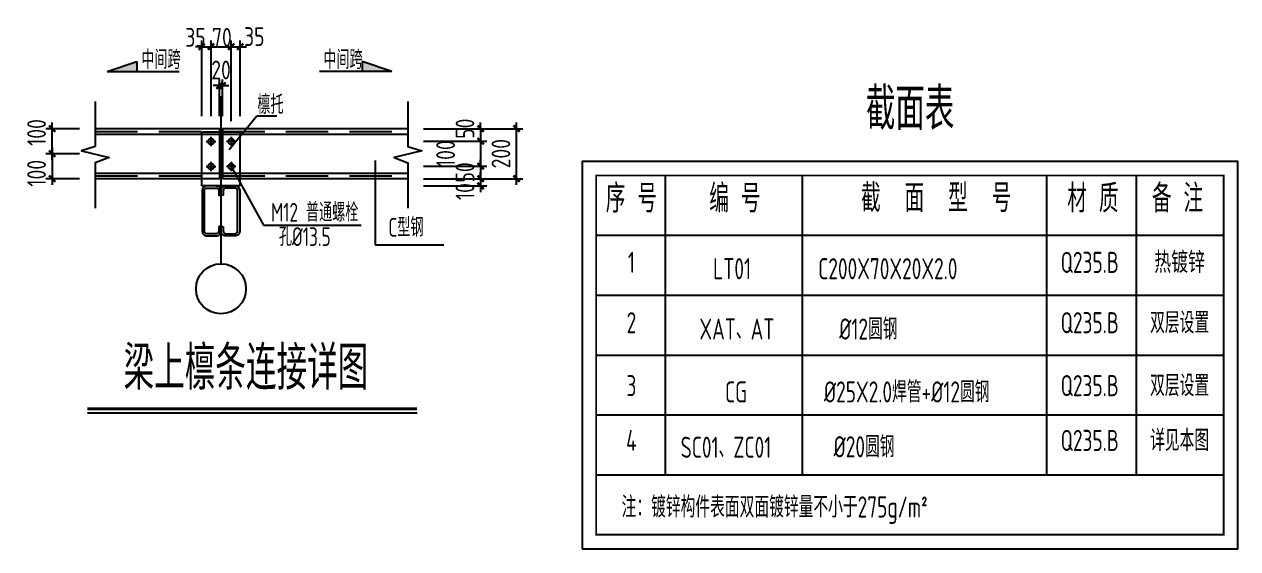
# Model space of a CAD drawing. Extents: x -33967 to 1773478, y -1022458 to -784650.
# Drawn here: x 1334742 to 1363893, y -1007513 to -994927 of the extents above; entities that cross this region are included whole.
import ezdxf
from ezdxf.enums import TextEntityAlignment as Align

# ---------------------------------------------------------------- set-up
doc = ezdxf.new("R2010")
doc.units = 0
doc.header["$LTSCALE"] = 1000
doc.header["$MEASUREMENT"] = 0
doc.linetypes.add('DASHEDX2', pattern=[38.1, 25.4, -12.7])
for name, color, linetype in [('AXIS', 3, 'Continuous'), ('DIM', 146, 'Continuous'), ('Gwall', 42, 'Continuous'), ('LK 轮廓', 3, 'Continuous'), ('NUM', 7, 'Continuous'), ('Prof', 2, 'Continuous'), ('PUB_DIM', 3, 'Continuous'), ('PZ', 202, 'Continuous'), ('QXX', 4, 'DASHEDX2'), ('TEXT', 7, 'Continuous'), ('THICK', 6, 'Continuous'), ('THIN', 7, 'Continuous'), ('实线', 3, 'Continuous'), ('引出线', 3, 'Continuous'), ('引线', 3, 'Continuous'), ('标注', 3, 'Continuous'), ('框线', 252, 'Continuous')]:
    doc.layers.add(name, color=color, linetype=linetype)
doc.styles.add('TSSD_Axis', font='complex.shx', dxfattribs={"width": 0.7, "bigfont": 'hztxt.shx'})
doc.styles.add('TSSD_Dimension', font='Tssdeng.shx', dxfattribs={"width": 0.8, "bigfont": 'hztxt.shx'})
doc.styles.add('TSSD_Norm', font='tssdeng.shx', dxfattribs={"bigfont": 'hztxt.shx'})
doc.dimstyles.new('TSSD_30_150', dxfattribs={"dimtxt": 450, "dimasz": 150, "dimexe": 150, "dimexo": 375, "dimgap": 150, "dimtad": 1, "dimdec": 0, "dimlfac": 0.2, "dimzin": 0, "dimdsep": 46, "dimtxsty": 'TSSD_Dimension', "dimblk": 'ARCHTICK', "dimblk1": 'ARCHTICK', "dimblk2": 'ARCHTICK', "dimcen": 0, "dimdle": 150, "dimclrt": 7, "dimadec": 0, "dimazin": 0, "dimtfac": 1, "dimtdec": 0, "dimtix": 1, "dimtmove": 2, "dimatfit": 3, "dimfxl": 1, "dimtolj": 1, "dimtzin": 0, "dimarcsym": 0})

# ---------------------------------------------------------------- blocks, each defined once
blk = doc.blocks.new('_ArchTick')
at = {"color": 0, "linetype": 'ByBlock', "const_width": 0.4}
blk.add_lwpolyline([(-0.5, -0.5), (0.5, 0.5)], dxfattribs=at)
blk = doc.blocks.new('*D409')
at = {"layer": 'AXIS', "color": 0, "linetype": 'ByBlock', "lineweight": -2, "transparency": 16777216}
for p, q in [((1344335, -997432), (1346719, -997432)), ((1346569, -998782), (1346569, -997282)), ((1344335, -998632), (1346719, -998632))]:
    blk.add_line(p, q, dxfattribs=at)
at = {"layer": 'Defpoints', "color": 0, "linetype": 'ByBlock', "transparency": 16777216}
for p in [(1343960, -997432), (1346569, -997432), (1343960, -998632)]:
    blk.add_point(p, dxfattribs=at)
at = {"layer": 'AXIS', "color": 0, "linetype": 'ByBlock', "lineweight": -2, "transparency": 16777216, "xscale": 150, "yscale": 150, "zscale": 150}
for p, rotation in [((1346569, -997432), 90), ((1346569, -998632), 270)]:
    blk.add_blockref('_ArchTick', p, dxfattribs=dict(at, rotation=rotation))
at = {"layer": 'AXIS', "color": 7, "linetype": 'ByBlock', "transparency": 16777216, "insert": (1346194, -998032), "char_height": 450, "attachment_point": 5, "rotation": 90, "style": 'TSSD_Dimension'}
blk.add_mtext('\\A1;200', dxfattribs=at)
blk = doc.blocks.new('*D410')
at = {"layer": 'AXIS', "color": 0, "linetype": 'ByBlock', "lineweight": -2, "transparency": 16777216}
for p, q in [((1336073, -998032), (1335263, -998032)), ((1335413, -997882), (1335413, -998782)), ((1336073, -998632), (1335263, -998632))]:
    blk.add_line(p, q, dxfattribs=at)
at = {"layer": 'Defpoints', "color": 0, "linetype": 'ByBlock', "transparency": 16777216}
for p in [(1336448, -998032), (1335413, -998632), (1336448, -998632)]:
    blk.add_point(p, dxfattribs=at)
at = {"layer": 'AXIS', "color": 0, "linetype": 'ByBlock', "lineweight": -2, "transparency": 16777216, "xscale": 150, "yscale": 150, "zscale": 150}
for p, rotation in [((1335413, -998032), 90), ((1335413, -998632), 270)]:
    blk.add_blockref('_ArchTick', p, dxfattribs=dict(at, rotation=rotation))
at = {"layer": 'AXIS', "color": 7, "linetype": 'ByBlock', "transparency": 16777216, "insert": (1335038, -998502), "char_height": 450, "attachment_point": 5, "rotation": 90, "style": 'TSSD_Dimension'}
blk.add_mtext('\\A1;100', dxfattribs=at)
blk = doc.blocks.new('*D411')
at = {"layer": 'AXIS', "color": 0, "linetype": 'ByBlock', "lineweight": -2, "transparency": 16777216}
for p, q in [((1336073, -997432), (1335263, -997432)), ((1335413, -998182), (1335413, -997282)), ((1336073, -998032), (1335263, -998032))]:
    blk.add_line(p, q, dxfattribs=at)
at = {"layer": 'Defpoints', "color": 0, "linetype": 'ByBlock', "transparency": 16777216}
for p in [(1335413, -997432), (1336448, -997432), (1336448, -998032)]:
    blk.add_point(p, dxfattribs=at)
at = {"layer": 'AXIS', "color": 0, "linetype": 'ByBlock', "lineweight": -2, "transparency": 16777216, "xscale": 150, "yscale": 150, "zscale": 150}
for p, rotation in [((1335413, -997432), 90), ((1335413, -998032), 270)]:
    blk.add_blockref('_ArchTick', p, dxfattribs=dict(at, rotation=rotation))
at = {"layer": 'AXIS', "color": 7, "linetype": 'ByBlock', "transparency": 16777216, "insert": (1335038, -997524), "char_height": 450, "attachment_point": 5, "rotation": 90, "style": 'TSSD_Dimension'}
blk.add_mtext('\\A1;100', dxfattribs=at)
blk = doc.blocks.new('*D412')
at = {"layer": 'AXIS', "color": 0, "linetype": 'ByBlock', "lineweight": -2, "transparency": 16777216}
for p, q in [((1344335, -998632), (1345855, -998632)), ((1345705, -998632), (1345705, -998482)), ((1345705, -998632), (1345705, -998805)), ((1344335, -998805), (1345855, -998805)), ((1345705, -998805), (1345705, -998955))]:
    blk.add_line(p, q, dxfattribs=at)
at = {"layer": 'Defpoints', "color": 0, "linetype": 'ByBlock', "transparency": 16777216}
for p in [(1343960, -998632), (1343960, -998805), (1345705, -998805)]:
    blk.add_point(p, dxfattribs=at)
at = {"layer": 'AXIS', "color": 0, "linetype": 'ByBlock', "lineweight": -2, "transparency": 16777216, "xscale": 150, "yscale": 150, "zscale": 150}
for p, rotation in [((1345705, -998632), 270), ((1345705, -998805), 90)]:
    blk.add_blockref('_ArchTick', p, dxfattribs=dict(at, rotation=rotation))
at = {"layer": 'AXIS', "color": 7, "linetype": 'ByBlock', "transparency": 16777216, "insert": (1345330, -998942), "char_height": 450, "attachment_point": 5, "rotation": 90, "style": 'TSSD_Dimension'}
blk.add_mtext('\\A1;10', dxfattribs=at)
blk = doc.blocks.new('*D413')
at = {"layer": 'AXIS', "color": 0, "linetype": 'ByBlock', "lineweight": -2, "transparency": 16777216}
for p, q in [((1344335, -998332), (1345855, -998332)), ((1345705, -998332), (1345705, -998182)), ((1345705, -998332), (1345705, -998632)), ((1344335, -998632), (1345855, -998632)), ((1345705, -998632), (1345705, -998782))]:
    blk.add_line(p, q, dxfattribs=at)
at = {"layer": 'Defpoints', "color": 0, "linetype": 'ByBlock', "transparency": 16777216}
for p in [(1343960, -998332), (1343960, -998632), (1345705, -998632)]:
    blk.add_point(p, dxfattribs=at)
at = {"layer": 'AXIS', "color": 0, "linetype": 'ByBlock', "lineweight": -2, "transparency": 16777216, "xscale": 150, "yscale": 150, "zscale": 150}
for p, rotation in [((1345705, -998332), 270), ((1345705, -998632), 90)]:
    blk.add_blockref('_ArchTick', p, dxfattribs=dict(at, rotation=rotation))
at = {"layer": 'AXIS', "color": 7, "linetype": 'ByBlock', "transparency": 16777216, "insert": (1345330, -998482), "char_height": 450, "attachment_point": 5, "rotation": 90, "style": 'TSSD_Dimension'}
blk.add_mtext('\\A1;50', dxfattribs=at)
blk = doc.blocks.new('*D414')
at = {"layer": 'AXIS', "color": 0, "linetype": 'ByBlock', "lineweight": -2, "transparency": 16777216}
for p, q in [((1344335, -997732), (1345855, -997732)), ((1345705, -997582), (1345705, -998482)), ((1344335, -998332), (1345855, -998332))]:
    blk.add_line(p, q, dxfattribs=at)
at = {"layer": 'Defpoints', "color": 0, "linetype": 'ByBlock', "transparency": 16777216}
for p in [(1343960, -997732), (1343960, -998332), (1345705, -998332)]:
    blk.add_point(p, dxfattribs=at)
at = {"layer": 'AXIS', "color": 0, "linetype": 'ByBlock', "lineweight": -2, "transparency": 16777216, "xscale": 150, "yscale": 150, "zscale": 150}
for p, rotation in [((1345705, -997732), 90), ((1345705, -998332), 270)]:
    blk.add_blockref('_ArchTick', p, dxfattribs=dict(at, rotation=rotation))
at = {"layer": 'AXIS', "color": 7, "linetype": 'ByBlock', "transparency": 16777216, "insert": (1344865, -998032), "char_height": 450, "attachment_point": 5, "rotation": 90, "style": 'TSSD_Dimension'}
blk.add_mtext('\\A1;100', dxfattribs=at)
blk = doc.blocks.new('*D415')
at = {"layer": 'AXIS', "color": 0, "linetype": 'ByBlock', "lineweight": -2, "transparency": 16777216}
for p, q in [((1344335, -997432), (1345855, -997432)), ((1345705, -997432), (1345705, -997282)), ((1345705, -997432), (1345705, -997732)), ((1344335, -997732), (1345855, -997732)), ((1345705, -997732), (1345705, -997882))]:
    blk.add_line(p, q, dxfattribs=at)
at = {"layer": 'Defpoints', "color": 0, "linetype": 'ByBlock', "transparency": 16777216}
for p in [(1343960, -997432), (1343960, -997732), (1345705, -997732)]:
    blk.add_point(p, dxfattribs=at)
at = {"layer": 'AXIS', "color": 0, "linetype": 'ByBlock', "lineweight": -2, "transparency": 16777216, "xscale": 150, "yscale": 150, "zscale": 150}
for p, rotation in [((1345705, -997432), 270), ((1345705, -997732), 90)]:
    blk.add_blockref('_ArchTick', p, dxfattribs=dict(at, rotation=rotation))
at = {"layer": 'AXIS', "color": 7, "linetype": 'ByBlock', "transparency": 16777216, "insert": (1345330, -997432), "char_height": 450, "attachment_point": 5, "rotation": 90, "style": 'TSSD_Dimension'}
blk.add_mtext('\\A1;50', dxfattribs=at)
blk = doc.blocks.new('ts_axno')
at = {"color": 0, "linetype": 'ByBlock', "lineweight": -2}
blk.add_circle((0, 0), 0.5, dxfattribs=at)
at = {"color": 0, "linetype": 'ByBlock', "lineweight": -2, "style": 'TSSD_Axis', "width": 0.7}
blk.add_attdef('A', text='', height=0.6, dxfattribs=at).set_placement((0, 0), align=Align.MIDDLE_CENTER)
blk = doc.blocks.new('*D434')
at = {"layer": 'AXIS', "color": 0, "linetype": 'ByBlock', "lineweight": -2, "transparency": 16777216}
for p, q in [((1339712, -995464), (1339562, -995464)), ((1339712, -997132), (1339712, -995314)), ((1339712, -995464), (1339930, -995464)), ((1339930, -997132), (1339930, -995314)), ((1339930, -995464), (1340080, -995464))]:
    blk.add_line(p, q, dxfattribs=at)
at = {"layer": 'Defpoints', "color": 0, "linetype": 'ByBlock', "transparency": 16777216}
for p in [(1339930, -995464), (1339712, -997507), (1339930, -997507)]:
    blk.add_point(p, dxfattribs=at)
at = {"layer": 'AXIS', "color": 0, "linetype": 'ByBlock', "lineweight": -2, "transparency": 16777216, "xscale": 150, "yscale": 150, "zscale": 150}
blk.add_blockref('_ArchTick', (1339712, -995464), dxfattribs=at)
at = {"layer": 'AXIS', "color": 0, "linetype": 'ByBlock', "lineweight": -2, "transparency": 16777216, "xscale": 150, "yscale": 150, "zscale": 150, "rotation": 180}
blk.add_blockref('_ArchTick', (1339930, -995464), dxfattribs=at)
at = {"layer": 'AXIS', "color": 7, "linetype": 'ByBlock', "transparency": 16777216, "insert": (1340268, -995222), "char_height": 450, "attachment_point": 5, "style": 'TSSD_Dimension'}
blk.add_mtext('\\A1;35', dxfattribs=at)
blk = doc.blocks.new('*D435')
at = {"layer": 'AXIS', "color": 0, "linetype": 'ByBlock', "lineweight": -2, "transparency": 16777216}
for p, q in [((1339432, -997132), (1339432, -996249)), ((1339507, -997132), (1339507, -996249)), ((1339432, -996399), (1339282, -996399)), ((1339432, -996399), (1339507, -996399)), ((1339507, -996399), (1339657, -996399))]:
    blk.add_line(p, q, dxfattribs=at)
at = {"layer": 'Defpoints', "color": 0, "linetype": 'ByBlock', "transparency": 16777216}
for p in [(1339507, -996399), (1339432, -997507), (1339507, -997507)]:
    blk.add_point(p, dxfattribs=at)
at = {"layer": 'AXIS', "color": 0, "linetype": 'ByBlock', "lineweight": -2, "transparency": 16777216, "xscale": 150, "yscale": 150, "zscale": 150}
blk.add_blockref('_ArchTick', (1339432, -996399), dxfattribs=at)
at = {"layer": 'AXIS', "color": 0, "linetype": 'ByBlock', "lineweight": -2, "transparency": 16777216, "xscale": 150, "yscale": 150, "zscale": 150, "rotation": 180}
blk.add_blockref('_ArchTick', (1339507, -996399), dxfattribs=at)
at = {"layer": 'AXIS', "color": 7, "linetype": 'ByBlock', "transparency": 16777216, "insert": (1339469, -996024), "char_height": 450, "attachment_point": 5, "style": 'TSSD_Dimension'}
blk.add_mtext('\\A1;20', dxfattribs=at)
blk = doc.blocks.new('*D436')
at = {"layer": 'AXIS', "color": 0, "linetype": 'ByBlock', "lineweight": -2, "transparency": 16777216}
for p, q in [((1339079, -995464), (1339862, -995464)), ((1339229, -997132), (1339229, -995314)), ((1339712, -997253), (1339712, -995314))]:
    blk.add_line(p, q, dxfattribs=at)
at = {"layer": 'Defpoints', "color": 0, "linetype": 'ByBlock', "transparency": 16777216}
for p in [(1339712, -995464), (1339229, -997507), (1339712, -997628)]:
    blk.add_point(p, dxfattribs=at)
at = {"layer": 'AXIS', "color": 0, "linetype": 'ByBlock', "lineweight": -2, "transparency": 16777216, "xscale": 150, "yscale": 150, "zscale": 150, "rotation": 180}
blk.add_blockref('_ArchTick', (1339229, -995464), dxfattribs=at)
at = {"layer": 'AXIS', "color": 0, "linetype": 'ByBlock', "lineweight": -2, "transparency": 16777216, "xscale": 150, "yscale": 150, "zscale": 150}
blk.add_blockref('_ArchTick', (1339712, -995464), dxfattribs=at)
at = {"layer": 'AXIS', "color": 7, "linetype": 'ByBlock', "transparency": 16777216, "insert": (1339490, -995240), "char_height": 450, "attachment_point": 5, "style": 'TSSD_Dimension'}
blk.add_mtext('\\A1;70', dxfattribs=at)
blk = doc.blocks.new('*D437')
at = {"layer": 'AXIS', "color": 0, "linetype": 'ByBlock', "lineweight": -2, "transparency": 16777216}
for p, q in [((1339006, -995465), (1338856, -995465)), ((1339006, -997132), (1339006, -995315)), ((1339006, -995465), (1339229, -995465)), ((1339229, -997132), (1339229, -995315)), ((1339229, -995465), (1339379, -995465))]:
    blk.add_line(p, q, dxfattribs=at)
at = {"layer": 'Defpoints', "color": 0, "linetype": 'ByBlock', "transparency": 16777216}
for p in [(1339229, -995465), (1339006, -997507), (1339229, -997507)]:
    blk.add_point(p, dxfattribs=at)
at = {"layer": 'AXIS', "color": 0, "linetype": 'ByBlock', "lineweight": -2, "transparency": 16777216, "xscale": 150, "yscale": 150, "zscale": 150}
blk.add_blockref('_ArchTick', (1339006, -995465), dxfattribs=at)
at = {"layer": 'AXIS', "color": 0, "linetype": 'ByBlock', "lineweight": -2, "transparency": 16777216, "xscale": 150, "yscale": 150, "zscale": 150, "rotation": 180}
blk.add_blockref('_ArchTick', (1339229, -995465), dxfattribs=at)
at = {"layer": 'AXIS', "color": 7, "linetype": 'ByBlock', "transparency": 16777216, "insert": (1338857, -995241), "char_height": 450, "attachment_point": 5, "style": 'TSSD_Dimension'}
blk.add_mtext('\\A1;35', dxfattribs=at)

msp = doc.modelspace()

# ---------------------------------------------------------------- hatches: boundary and pattern name
at = {"layer": '标注'}
h = msp.add_hatch(color=256, dxfattribs=at)
h.set_gradient(color1=(96, 177, 78), one_color=1, tint=1, name='SPHERICAL')
h.paths.add_polyline_path([(1336733.4, -996062.8), (1337445.8, -996062.8), (1337445.8, -995818)])
h = msp.add_hatch(color=256, dxfattribs=at)
h.set_gradient(color1=(96, 177, 78), one_color=1, tint=1, name='SPHERICAL')
h.paths.add_polyline_path([(1342858.7, -995818), (1342858.7, -996062.8), (1343571, -996062.8)])

# ---------------------------------------------------------------- linework, layer by layer
at = {"layer": 'AXIS'}
msp.add_line((1339468.2, -996655.8), (1339468.2, -1000674), dxfattribs=at)
at = {"layer": 'DIM'}
msp.add_line((1339355.7, -998805.5), (1339580.7, -998805.5), dxfattribs=at)
at = {"layer": 'Gwall'}
for p, q in [((1336448.2, -997431.9), (1339430.8, -997431.9)), ((1339430.8, -997431.9), (1339430.8, -998631.9)), ((1339505.5, -997431.9), (1339505.5, -998631.9)), ((1339505.5, -997431.9), (1343960.4, -997431.9)), ((1336448.2, -997565.2), (1339430.8, -997565.2)), ((1339505.5, -997565.2), (1343960.4, -997565.2)), ((1336448.2, -998498.5), (1339430.8, -998498.5)), ((1336448.2, -998631.9), (1339430.8, -998631.9)), ((1339505.5, -998498.5), (1343960.4, -998498.5)), ((1339505.5, -998631.9), (1343960.4, -998631.9))]:
    msp.add_line(p, q, dxfattribs=at)
at = {"layer": 'LK 轮廓'}
for p, q in [((1350139.9, -998555.3), (1350139.9, -1005739)), ((1353429, -998555.3), (1353429, -1005739)), ((1359300.8, -998555.3), (1359300.8, -1005739)), ((1361452, -998555.3), (1361452, -1005739)), ((1361452, -998555.3), (1361452, -1005739)), ((1348478.5, -999992), (1363555.7, -999992)), ((1348478.5, -999992), (1363555.7, -999992)), ((1348478.5, -1001428.8), (1363555.7, -1001428.8)), ((1348478.5, -1001428.8), (1363555.7, -1001428.8)), ((1348478.5, -1002865.5), (1363555.7, -1002865.5)), ((1348478.5, -1004302.3), (1363555.7, -1004302.3)), ((1348478.5, -1005739), (1363555.7, -1005739)), ((1348478.5, -1005739), (1363555.7, -1005739)), ((1348478.5, -1005739), (1363555.7, -1005739)), ((1348478.5, -1005739), (1363555.7, -1005739)), ((1348478.5, -1007175.8), (1363555.7, -1007175.8)), ((1348478.5, -1007175.8), (1363555.7, -1007175.8)), ((1348478.5, -1007175.8), (1363555.7, -1007175.8)), ((1348478.5, -1007175.8), (1363555.7, -1007175.8))]:
    msp.add_line(p, q, dxfattribs=at)
msp.add_lwpolyline([(1348141, -1007513.3), (1363893.2, -1007513.3), (1363893.2, -998217.8), (1348141, -998217.8)], close=True, dxfattribs=at)
at = {"layer": 'LK 轮廓', "const_width": 42.2}
msp.add_lwpolyline([(1348478.5, -1007175.8), (1363555.7, -1007175.8), (1363555.7, -998555.3), (1348478.5, -998555.3)], close=True, dxfattribs=at)
at = {"layer": 'Prof'}
for points in [[(1339415.7, -999780.5), (1339415.7, -999893, -0.4142136), (1339355.7, -999953), (1339130.7, -999953, -0.4142136), (1339070.7, -999893), (1339070.7, -998918, -0.4142136), (1339130.7, -998858), (1339355.7, -998858, -0.4142136), (1339415.7, -998918), (1339415.7, -999030.5), (1339468.2, -999030.5), (1339468.2, -998918, 0.4142136), (1339355.7, -998805.5), (1339130.7, -998805.5, 0.4142136), (1339018.2, -998918), (1339018.2, -999893, 0.4142136), (1339130.7, -1000005.5), (1339355.7, -1000005.5, 0.4142136), (1339468.2, -999893), (1339468.2, -999780.5)], [(1339520.7, -999780.5), (1339520.7, -999893, 0.4142136), (1339580.7, -999953), (1339805.7, -999953, 0.4142136), (1339865.7, -999893), (1339865.7, -998918, 0.4142136), (1339805.7, -998858), (1339580.7, -998858, 0.4142136), (1339520.7, -998918), (1339520.7, -999030.5), (1339468.2, -999030.5), (1339468.2, -998918, -0.4142136), (1339580.7, -998805.5), (1339805.7, -998805.5, -0.4142136), (1339918.2, -998918), (1339918.2, -999893, -0.4142136), (1339805.7, -1000005.5), (1339580.7, -1000005.5, -0.4142136), (1339468.2, -999893), (1339468.2, -999780.5)]]:
    msp.add_lwpolyline(points, format="xyb", close=True, dxfattribs=at)
at = {"layer": 'PUB_DIM'}
for points in [[(1336448.2, -996776.3), (1336448.2, -997176.3), (1336448.2, -997859), (1336114.9, -997965.7), (1336780.7, -998123.4), (1336448.2, -998253.7), (1336448.2, -998936.3), (1336448.2, -999336.3)], [(1343960.4, -996776.3), (1343960.4, -997176.3), (1343960.4, -997859), (1344293.7, -997965.7), (1343627.9, -998123.4), (1343960.4, -998253.7), (1343960.4, -998936.3), (1343960.4, -999336.3)]]:
    msp.add_lwpolyline(points, dxfattribs=at)
at = {"layer": 'PZ'}
for p, q in [((1339004.9, -997507.5), (1339929, -997507.5)), ((1339004.9, -998805.5), (1339004.9, -997507.5)), ((1339929, -998805.5), (1339929, -997507.5)), ((1339929, -998805.5), (1339004.9, -998805.5))]:
    msp.add_line(p, q, dxfattribs=at)
at = {"layer": 'QXX', "ltscale": 0.04}
for p, q in [((1336448.2, -997498.5), (1339430.8, -997498.5)), ((1339505.5, -997498.5), (1343960.4, -997498.5)), ((1336448.2, -998565.2), (1339430.8, -998565.2)), ((1339505.5, -998565.2), (1343960.4, -998565.2))]:
    msp.add_line(p, q, dxfattribs=at)
at = {"layer": 'THICK', "linetype": 'ByBlock', "const_width": 75}
msp.add_lwpolyline([(1336259.5, -1004154.7), (1344180.8, -1004154.7)], dxfattribs=at)
at = {"layer": 'THIN', "linetype": 'ByBlock'}
msp.add_lwpolyline([(1336259.5, -1004254.7), (1344180.8, -1004254.7)], dxfattribs=at)
at = {"layer": '实线'}
for p, q in [((1336733.4, -996062.8), (1337445.8, -995818)), ((1336733.4, -996062.8), (1338466.5, -996062.8)), ((1337445.8, -995818), (1337445.8, -996062.8)), ((1343571, -996062.8), (1341838, -996062.8)), ((1342858.7, -995818), (1342858.7, -996062.8)), ((1343571, -996062.8), (1342858.7, -995818))]:
    msp.add_line(p, q, dxfattribs=at)
at = {"layer": '引出线'}
for p, q in [((1343172.7, -998198.3), (1343172.7, -1000223)), ((1343172.7, -1000223), (1344825.2, -1000223))]:
    msp.add_line(p, q, dxfattribs=at)
at = {"layer": '引线'}
for p, q in [((1339665.3, -997931.9), (1340333.1, -997126.8)), ((1340333.1, -997126.8), (1340811.1, -997126.8)), ((1339710.9, -998340.8), (1340486.8, -999747.8)), ((1340486.8, -999747.8), (1342837.1, -999747.8))]:
    msp.add_line(p, q, dxfattribs=at)
at = {"layer": '框线'}
for p, q in [((1339115.8, -997740.8), (1339340.6, -997740.8)), ((1339228.2, -997628.4), (1339228.2, -997853.2)), ((1339823.3, -997740.8), (1339598.5, -997740.8)), ((1339710.9, -997628.4), (1339710.9, -997853.2)), ((1339115.8, -998340.8), (1339340.6, -998340.8)), ((1339228.2, -998228.4), (1339228.2, -998453.2)), ((1339823.3, -998340.8), (1339598.5, -998340.8)), ((1339710.9, -998228.4), (1339710.9, -998453.2))]:
    msp.add_line(p, q, dxfattribs=at)
for centre in [(1339228.2, -997740.8), (1339710.9, -997740.8), (1339228.2, -998340.8), (1339710.9, -998340.8)]:
    msp.add_circle(centre, 71, dxfattribs=at)

# ---------------------------------------------------------------- block references
at = {"layer": 'NUM', "xscale": 1200, "yscale": 1200, "zscale": 1200}
msp.add_blockref('ts_axno', (1339468.2, -1001274), dxfattribs=at)

# ---------------------------------------------------------------- texts
at = {"layer": 'TEXT', "style": 'TSSD_Norm'}
for s, height, width, p in [('截面表', 1012.5, 0.7, (1356022.8, -997764.5)), ('序 号', 675, 0.7, (1349327.7, -999647.2)), ('编 号', 675, 0.7, (1351814.1, -999647.2)), ('截  面  型  号', 675, 0.7, (1356648.8, -999636.6)), ('材 质', 675, 0.7, (1360413.3, -999647.2)), ('备 注', 675, 0.7, (1362447.1, -999647.2)), ('1', 506.3, 0.7, (1349327.7, -1001046)), ('Q235.B', 506.25, 0.7, (1360338, -1001046)), ('热镀锌', 506.25, 0.8, (1362497, -1001046)), ('2', 506.3, 0.7, (1349327.7, -1002494.2)), ('Q235.B', 506.25, 0.7, (1360338, -1002494.2)), ('双层设置', 506.25, 0.7, (1362497, -1002494.2)), ('3', 506.3, 0.7, (1349327.7, -1004004.1)), ('Q235.B', 506.25, 0.7, (1360338, -1004004.1)), ('双层设置', 506.25, 0.7, (1362497, -1004004.1)), ('4', 506.3, 0.7, (1349327.7, -1005319.3)), ('Q235.B', 506.25, 0.7, (1360338, -1005319.3)), ('详见本图', 506.25, 0.7, (1362497, -1005319.3))]:
    msp.add_text(s, height=height, dxfattribs=dict(at, width=width)).set_placement(p, align=Align.BOTTOM_CENTER)
at = {"layer": 'TEXT', "style": 'TSSD_Norm', "width": 0.7}
for s, p in [('LT01', (1351291.1, -1001046)), ('C200X70X20X2.0', (1353815.6, -1001046)), ('XAT、AT', (1350962.2, -1002494.2)), ('%%C12圆钢', (1354319.6, -1002494.2)), ('CG', (1351576.3, -1004004.1)), ('%%C25X2.0焊管+%%C12圆钢', (1353953, -1004004.1)), ('SC01、ZC01', (1350511.1, -1005331.8)), ('%%C20圆钢', (1354184.5, -1005319.3)), ('注：镀锌构件表面双面镀锌量不小于275g/m%%1402%%141', (1349092.2, -1006764.5))]:
    msp.add_text(s, height=506.25, dxfattribs=at).set_placement(p)
at = {"layer": 'TEXT', "linetype": 'ByBlock', "style": 'TSSD_Norm', "width": 0.7}
msp.add_text('梁上檩条连接详图', height=1050, dxfattribs=at).set_placement((1337127.5, -1004014.7), align=Align.BOTTOM_LEFT)
at = {"layer": 'THIN', "width": 0.7}
for s, style, p in [('中间跨', 'TSSD_Dimension', (1337553.1, -995998.2)), ('中间跨', 'TSSD_Dimension', (1341925.4, -995998.2)), ('檩托', 'TSSD_Dimension', (1340343.7, -997079)), ('M12 普通螺栓', 'TSSD_Dimension', (1340669.6, -999663.3)), ('C型钢', 'TSSD_Norm', (1343486.8, -1000023.5)), ('孔%%c13.5', 'TSSD_Dimension', (1340858.9, -1000247.6))]:
    msp.add_text(s, height=450, dxfattribs=dict(at, style=style)).set_placement(p)

# ---------------------------------------------------------------- dimensions: what is measured, and where the dimension line sits
at = {"layer": 'AXIS', "linetype": 'ByBlock'}
for base, p1, p2, text, picture, middle in [((1339229.4, -995465.2), (1339006.1, -997507.5), (1339229.4, -997507.5), '35', '*D437', (1338857, -995241.4)), ((1339712.2, -995464.4), (1339229.4, -997507.5), (1339712.2, -997628.4), '70', '*D436', (1339490, -995240.2)), ((1339930.3, -995464.4), (1339712.2, -997507.5), (1339930.3, -997507.5), '35', '*D434', (1340268.5, -995222.1))]:
    dim = msp.add_linear_dim(base=base, p1=p1, p2=p2, text=text, dimstyle='TSSD_30_150', dxfattribs=at)
    dim.commit()
    dim.dimension.update_dxf_attribs({"geometry": picture, "text_midpoint": middle, "dimtype": 128})
dim = msp.add_linear_dim(base=(1339506.8, -996398.7), p1=(1339432.1, -997507.5), p2=(1339506.8, -997507.5), text='20', dimstyle='TSSD_30_150', dxfattribs=at)
dim.commit()
dim.dimension.update_dxf_attribs({"geometry": '*D435', "text_midpoint": (1339469.4, -996023.7)})
for base, p1, p2, angle, text, picture, middle in [((1335412.8, -997431.9), (1336448.2, -998031.9), (1336448.2, -997431.9), 270, '100', '*D411', (1335037.8, -997524.1)), ((1345704.7, -997731.9), (1343960.4, -997431.9), (1343960.4, -997731.9), 90, '50', '*D415', (1345329.7, -997431.9)), ((1345704.7, -998331.9), (1343960.4, -997731.9), (1343960.4, -998331.9), 90, '100', '*D414', (1344865.3, -998031.9)), ((1335412.8, -998631.9), (1336448.2, -998031.9), (1336448.2, -998631.9), 90, '100', '*D410', (1335037.8, -998501.9)), ((1345704.7, -998805.5), (1343960.4, -998631.9), (1343960.4, -998805.5), 90, '10', '*D412', (1345329.7, -998942.4))]:
    dim = msp.add_linear_dim(base=base, p1=p1, p2=p2, angle=angle, text=text, dimstyle='TSSD_30_150', dxfattribs=at)
    dim.commit()
    dim.dimension.update_dxf_attribs({"geometry": picture, "text_midpoint": middle, "dimtype": 128})
for base, p1, p2, text, picture, middle in [((1346569.2, -997431.9), (1343960.4, -998631.9), (1343960.4, -997431.9), '200', '*D409', (1346194.2, -998031.9)), ((1345704.7, -998631.9), (1343960.4, -998331.9), (1343960.4, -998631.9), '50', '*D413', (1345329.7, -998481.9))]:
    dim = msp.add_linear_dim(base=base, p1=p1, p2=p2, angle=90, text=text, dimstyle='TSSD_30_150', dxfattribs=at)
    dim.commit()
    dim.dimension.update_dxf_attribs({"geometry": picture, "text_midpoint": middle})

doc.saveas('drawing.dxf')
